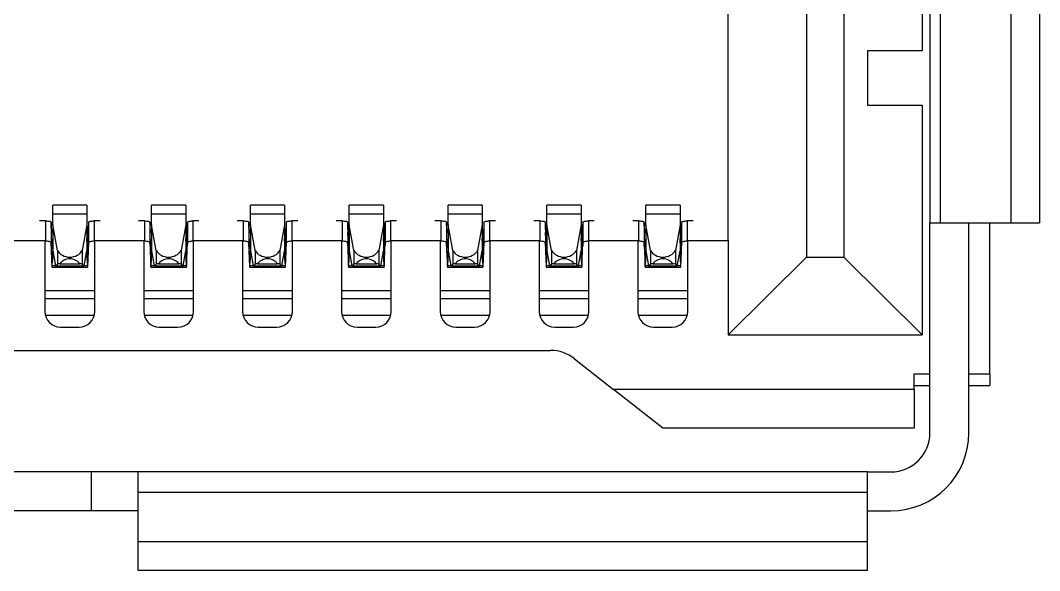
# Model space of a CAD drawing. Header units: millimetres. Extents: x 43 to 185, y 122 to 254.
# Drawn here: x 69.33 to 75.88, y 166 to 169.54 of the extents above; entities that cross this region are included whole.
import ezdxf

# ---------------------------------------------------------------- set-up
doc = ezdxf.new("R2010")
doc.units = ezdxf.units.MM

msp = doc.modelspace()

# ---------------------------------------------------------------- linework, layer by layer
at = {"color": 7, "linetype": 'Continuous', "lineweight": 25}
for p, q in [((75.1769, 170.8379), (75.1769, 168.2379)), ((75.2428, 170.8379), (75.2428, 168.2379)), ((75.6978, 170.8379), (75.6978, 168.2379)), ((75.8819, 170.8379), (75.8819, 168.2379)), ((75.1269, 170.8179), (75.1269, 169.3429)), ((74.3842, 170.3179), (74.3842, 168.0179)), ((74.6246, 170.3179), (74.6246, 168.0179)), ((73.8819, 168.1249), (73.8819, 170.2109)), ((74.7769, 169.3429), (74.7769, 168.9929)), ((75.1269, 169.3429), (74.7769, 169.3429)), ((74.7769, 168.9929), (75.1269, 168.9929)), ((75.1269, 168.9929), (75.1269, 167.5179)), ((69.7619, 168.3509), (69.5419, 168.3509)), ((69.5419, 168.2959), (69.5419, 168.3509)), ((69.7619, 168.3509), (69.7619, 168.2959)), ((70.3969, 168.3509), (70.1769, 168.3509)), ((70.1769, 168.2959), (70.1769, 168.3509)), ((70.3969, 168.3509), (70.3969, 168.2959)), ((71.0319, 168.3509), (70.8119, 168.3509)), ((70.8119, 168.2959), (70.8119, 168.3509)), ((71.0319, 168.3509), (71.0319, 168.2959)), ((71.6669, 168.3509), (71.4469, 168.3509)), ((71.4469, 168.2959), (71.4469, 168.3509)), ((71.6669, 168.3509), (71.6669, 168.2959)), ((72.3019, 168.3509), (72.0819, 168.3509)), ((72.0819, 168.2959), (72.0819, 168.3509)), ((72.3019, 168.3509), (72.3019, 168.2959)), ((72.9369, 168.3509), (72.7169, 168.3509)), ((72.7169, 168.2959), (72.7169, 168.3509)), ((72.9369, 168.3509), (72.9369, 168.2959)), ((73.5719, 168.3509), (73.3519, 168.3509)), ((73.3519, 168.2959), (73.3519, 168.3509)), ((73.5719, 168.3509), (73.5719, 168.2959)), ((69.5419, 168.2256), (69.5419, 168.2959)), ((69.5419, 168.2959), (69.7619, 168.2959)), ((69.7619, 168.2959), (69.7619, 168.2256)), ((70.1769, 168.2256), (70.1769, 168.2959)), ((70.1769, 168.2959), (70.3969, 168.2959)), ((70.3969, 168.2959), (70.3969, 168.2256)), ((70.8119, 168.2256), (70.8119, 168.2959)), ((70.8119, 168.2959), (71.0319, 168.2959)), ((71.0319, 168.2959), (71.0319, 168.2256)), ((71.4469, 168.2256), (71.4469, 168.2959)), ((71.4469, 168.2959), (71.6669, 168.2959)), ((71.6669, 168.2959), (71.6669, 168.2256)), ((72.0819, 168.2256), (72.0819, 168.2959)), ((72.0819, 168.2959), (72.3019, 168.2959)), ((72.3019, 168.2959), (72.3019, 168.2256)), ((72.7169, 168.2256), (72.7169, 168.2959)), ((72.7169, 168.2959), (72.9369, 168.2959)), ((72.9369, 168.2959), (72.9369, 168.2256)), ((73.3519, 168.2256), (73.3519, 168.2959)), ((73.3519, 168.2959), (73.5719, 168.2959)), ((73.5719, 168.2959), (73.5719, 168.2256)), ((69.4959, 168.2497), (69.4959, 168.1216)), ((69.5319, 168.241), (69.5319, 168.1047)), ((69.5719, 168.0606), (69.5419, 168.2256)), ((69.5419, 168.2256), (69.5419, 168.0574)), ((69.7619, 168.2256), (69.7319, 168.0606)), ((69.7619, 168.2256), (69.7619, 168.0574)), ((69.7719, 168.241), (69.7719, 168.1047)), ((69.8079, 168.2497), (69.8079, 168.1216)), ((70.1309, 168.2497), (70.1309, 168.1216)), ((70.1669, 168.241), (70.1669, 168.1047)), ((70.2069, 168.0606), (70.1769, 168.2256)), ((70.1769, 168.2256), (70.1769, 168.0574)), ((70.3969, 168.2256), (70.3669, 168.0606)), ((70.3969, 168.2256), (70.3969, 168.0574)), ((70.4069, 168.241), (70.4069, 168.1047)), ((70.4429, 168.2497), (70.4429, 168.1216)), ((70.7659, 168.2497), (70.7659, 168.1216)), ((70.8019, 168.241), (70.8019, 168.1047)), ((70.8419, 168.0606), (70.8119, 168.2256)), ((70.8119, 168.2256), (70.8119, 168.0574)), ((71.0319, 168.2256), (71.0019, 168.0606)), ((71.0319, 168.2256), (71.0319, 168.0574)), ((71.0419, 168.241), (71.0419, 168.1047)), ((71.0779, 168.2497), (71.0779, 168.1216)), ((71.4009, 168.2497), (71.4009, 168.1216)), ((71.4369, 168.241), (71.4369, 168.1047)), ((71.4769, 168.0606), (71.4469, 168.2256)), ((71.4469, 168.2256), (71.4469, 168.0574)), ((71.6669, 168.2256), (71.6369, 168.0606)), ((71.6669, 168.2256), (71.6669, 168.0574)), ((71.6769, 168.241), (71.6769, 168.1047)), ((71.7129, 168.2497), (71.7129, 168.1216)), ((72.0359, 168.2497), (72.0359, 168.1216)), ((72.0719, 168.241), (72.0719, 168.1047)), ((72.1119, 168.0606), (72.0819, 168.2256)), ((72.0819, 168.2256), (72.0819, 168.0574)), ((72.3019, 168.2256), (72.2719, 168.0606)), ((72.3019, 168.2256), (72.3019, 168.0574)), ((72.3119, 168.241), (72.3119, 168.1047)), ((72.3479, 168.2497), (72.3479, 168.1216)), ((72.6709, 168.2497), (72.6709, 168.1216)), ((72.7069, 168.241), (72.7069, 168.1047)), ((72.7469, 168.0606), (72.7169, 168.2256)), ((72.7169, 168.2256), (72.7169, 168.0574)), ((72.9369, 168.2256), (72.9069, 168.0606)), ((72.9369, 168.2256), (72.9369, 168.0574)), ((72.9469, 168.241), (72.9469, 168.1047)), ((72.9829, 168.2497), (72.9829, 168.1216)), ((73.3059, 168.2497), (73.3059, 168.1216)), ((73.3419, 168.241), (73.3419, 168.1047)), ((73.3819, 168.0606), (73.3519, 168.2256)), ((73.3519, 168.2256), (73.3519, 168.0574)), ((73.5719, 168.2256), (73.5419, 168.0606)), ((73.5719, 168.2256), (73.5719, 168.0574)), ((73.5819, 168.241), (73.5819, 168.1047)), ((73.6179, 168.2497), (73.6179, 168.1216)), ((75.1769, 168.2379), (75.2428, 168.2379)), ((75.1769, 166.8879), (75.1769, 168.2379)), ((75.2428, 168.2379), (75.6978, 168.2379)), ((75.4269, 166.8879), (75.4269, 168.2379)), ((75.5619, 167.2679), (75.5619, 168.2379)), ((75.6978, 168.2379), (75.8819, 168.2379)), ((69.5332, 168.1938), (69.5419, 168.1938)), ((69.5362, 168.0948), (69.5337, 168.1754)), ((69.5337, 168.1754), (69.5419, 168.1754)), ((69.7619, 168.1938), (69.7706, 168.1938)), ((69.7619, 168.1754), (69.7702, 168.1754)), ((69.7702, 168.1754), (69.7676, 168.0948)), ((70.1682, 168.1938), (70.1769, 168.1938)), ((70.1712, 168.0948), (70.1687, 168.1754)), ((70.1687, 168.1754), (70.1769, 168.1754)), ((70.3969, 168.1938), (70.4056, 168.1938)), ((70.3969, 168.1754), (70.4052, 168.1754)), ((70.4052, 168.1754), (70.4026, 168.0948)), ((70.8032, 168.1938), (70.8119, 168.1938)), ((70.8062, 168.0948), (70.8037, 168.1754)), ((70.8037, 168.1754), (70.8119, 168.1754)), ((71.0319, 168.1938), (71.0406, 168.1938)), ((71.0319, 168.1754), (71.0402, 168.1754)), ((71.0402, 168.1754), (71.0376, 168.0948)), ((71.4382, 168.1938), (71.4469, 168.1938)), ((71.4412, 168.0948), (71.4387, 168.1754)), ((71.4387, 168.1754), (71.4469, 168.1754)), ((71.6669, 168.1938), (71.6756, 168.1938)), ((71.6669, 168.1754), (71.6752, 168.1754)), ((71.6752, 168.1754), (71.6726, 168.0948)), ((72.0732, 168.1938), (72.0819, 168.1938)), ((72.0762, 168.0948), (72.0737, 168.1754)), ((72.0737, 168.1754), (72.0819, 168.1754)), ((72.3019, 168.1938), (72.3106, 168.1938)), ((72.3019, 168.1754), (72.3102, 168.1754)), ((72.3102, 168.1754), (72.3076, 168.0948)), ((72.7082, 168.1938), (72.7169, 168.1938)), ((72.7112, 168.0948), (72.7087, 168.1754)), ((72.7087, 168.1754), (72.7169, 168.1754)), ((72.9369, 168.1938), (72.9456, 168.1938)), ((72.9369, 168.1754), (72.9452, 168.1754)), ((72.9452, 168.1754), (72.9426, 168.0948)), ((73.3432, 168.1938), (73.3519, 168.1938)), ((73.3462, 168.0948), (73.3437, 168.1754)), ((73.3437, 168.1754), (73.3519, 168.1754)), ((73.5719, 168.1938), (73.5806, 168.1938)), ((73.5719, 168.1754), (73.5802, 168.1754)), ((73.5802, 168.1754), (73.5776, 168.0948)), ((69.1769, 168.1249), (69.4919, 168.1249)), ((69.4919, 168.1249), (69.4919, 167.6679)), ((69.5362, 168.0948), (69.5393, 168.0948)), ((69.5419, 168.1358), (69.5384, 168.0797)), ((69.7655, 168.0797), (69.7619, 168.1358)), ((69.7645, 168.0948), (69.7676, 168.0948)), ((69.8119, 168.1249), (70.1269, 168.1249)), ((69.8119, 167.6679), (69.8119, 168.1249)), ((70.1269, 168.1249), (70.1269, 167.6679)), ((70.1712, 168.0948), (70.1743, 168.0948)), ((70.1769, 168.1358), (70.1734, 168.0797)), ((70.4005, 168.0797), (70.3969, 168.1358)), ((70.3995, 168.0948), (70.4026, 168.0948)), ((70.4469, 167.6679), (70.4469, 168.1249)), ((70.4469, 168.1249), (70.7619, 168.1249)), ((70.7619, 168.1249), (70.7619, 167.6679)), ((70.8062, 168.0948), (70.8093, 168.0948)), ((70.8119, 168.1358), (70.8084, 168.0797)), ((71.0355, 168.0797), (71.0319, 168.1358)), ((71.0345, 168.0948), (71.0376, 168.0948)), ((71.0819, 168.1249), (71.3969, 168.1249)), ((71.0819, 167.6679), (71.0819, 168.1249)), ((71.3969, 168.1249), (71.3969, 167.6679)), ((71.4412, 168.0948), (71.4443, 168.0948)), ((71.4469, 168.1358), (71.4434, 168.0797)), ((71.6705, 168.0797), (71.6669, 168.1358)), ((71.6695, 168.0948), (71.6726, 168.0948)), ((71.7169, 167.6679), (71.7169, 168.1249)), ((71.7169, 168.1249), (72.0319, 168.1249)), ((72.0319, 168.1249), (72.0319, 167.6679)), ((72.0762, 168.0948), (72.0793, 168.0948)), ((72.0819, 168.1358), (72.0784, 168.0797)), ((72.3055, 168.0797), (72.3019, 168.1358)), ((72.3045, 168.0948), (72.3076, 168.0948)), ((72.3519, 167.6679), (72.3519, 168.1249)), ((72.3519, 168.1249), (72.6669, 168.1249)), ((72.6669, 168.1249), (72.6669, 167.6679)), ((72.7112, 168.0948), (72.7143, 168.0948)), ((72.7169, 168.1358), (72.7134, 168.0797)), ((72.9405, 168.0797), (72.9369, 168.1358)), ((72.9395, 168.0948), (72.9426, 168.0948)), ((72.9869, 167.6679), (72.9869, 168.1249)), ((72.9869, 168.1249), (73.3019, 168.1249)), ((73.3019, 168.1249), (73.3019, 167.6679)), ((73.3462, 168.0948), (73.3493, 168.0948)), ((73.3519, 168.1358), (73.3484, 168.0797)), ((73.5755, 168.0797), (73.5719, 168.1358)), ((73.5745, 168.0948), (73.5776, 168.0948)), ((73.6219, 167.6679), (73.6219, 168.1249)), ((73.6219, 168.1249), (73.8819, 168.1249)), ((73.8819, 168.1249), (73.8819, 167.5179)), ((69.5327, 168.0657), (69.535, 167.9943)), ((69.5419, 168.0574), (69.5593, 167.9617)), ((69.5419, 168.0058), (69.5419, 168.0574)), ((69.5719, 168.0606), (69.5719, 167.972)), ((69.7319, 168.0606), (69.7319, 167.972)), ((69.7445, 167.9617), (69.7619, 168.0574)), ((69.7619, 168.0574), (69.7619, 168.0058)), ((69.7688, 167.9943), (69.7711, 168.0657)), ((70.1677, 168.0657), (70.17, 167.9943)), ((70.1769, 168.0574), (70.1943, 167.9617)), ((70.1769, 168.0058), (70.1769, 168.0574)), ((70.2069, 168.0606), (70.2069, 167.972)), ((70.3669, 168.0606), (70.3669, 167.972)), ((70.3795, 167.9617), (70.3969, 168.0574)), ((70.3969, 168.0574), (70.3969, 168.0058)), ((70.4038, 167.9943), (70.4061, 168.0657)), ((70.8027, 168.0657), (70.805, 167.9943)), ((70.8119, 168.0574), (70.8293, 167.9617)), ((70.8119, 168.0058), (70.8119, 168.0574)), ((70.8419, 168.0606), (70.8419, 167.972)), ((71.0019, 168.0606), (71.0019, 167.972)), ((71.0145, 167.9617), (71.0319, 168.0574)), ((71.0319, 168.0574), (71.0319, 168.0058)), ((71.0388, 167.9943), (71.0411, 168.0657)), ((71.4377, 168.0657), (71.44, 167.9943)), ((71.4469, 168.0574), (71.4643, 167.9617)), ((71.4469, 168.0058), (71.4469, 168.0574)), ((71.4769, 168.0606), (71.4769, 167.972)), ((71.6369, 168.0606), (71.6369, 167.972)), ((71.6495, 167.9617), (71.6669, 168.0574)), ((71.6669, 168.0574), (71.6669, 168.0058)), ((71.6738, 167.9943), (71.6761, 168.0657)), ((72.0727, 168.0657), (72.075, 167.9943)), ((72.0819, 168.0574), (72.0993, 167.9617)), ((72.0819, 168.0058), (72.0819, 168.0574)), ((72.1119, 168.0606), (72.1119, 167.972)), ((72.2719, 168.0606), (72.2719, 167.972)), ((72.2845, 167.9617), (72.3019, 168.0574)), ((72.3019, 168.0574), (72.3019, 168.0058)), ((72.3088, 167.9943), (72.3111, 168.0657)), ((72.7077, 168.0657), (72.71, 167.9943)), ((72.7169, 168.0574), (72.7343, 167.9617)), ((72.7169, 168.0058), (72.7169, 168.0574)), ((72.7469, 168.0606), (72.7469, 167.972)), ((72.9069, 168.0606), (72.9069, 167.972)), ((72.9195, 167.9617), (72.9369, 168.0574)), ((72.9369, 168.0574), (72.9369, 168.0058)), ((72.9438, 167.9943), (72.9461, 168.0657)), ((73.3427, 168.0657), (73.345, 167.9943)), ((73.3519, 168.0574), (73.3693, 167.9617)), ((73.3519, 168.0058), (73.3519, 168.0574)), ((73.3819, 168.0606), (73.3819, 167.972)), ((73.5419, 168.0606), (73.5419, 167.972)), ((73.5545, 167.9617), (73.5719, 168.0574)), ((73.5719, 168.0574), (73.5719, 168.0058)), ((73.5788, 167.9943), (73.5811, 168.0657)), ((73.8819, 167.5179), (74.3842, 168.0179)), ((74.3842, 168.0179), (74.6246, 168.0179)), ((74.6246, 168.0179), (75.1269, 167.5179)), ((69.5378, 167.9526), (69.766, 167.9526)), ((69.5393, 167.9642), (69.5419, 168.0058)), ((69.5393, 167.9642), (69.5589, 167.9642)), ((69.5593, 167.9617), (69.5719, 167.972)), ((69.5593, 167.9617), (69.7445, 167.9617)), ((69.5871, 167.9749), (69.7167, 167.9749)), ((69.7319, 167.972), (69.7445, 167.9617)), ((69.745, 167.9642), (69.7645, 167.9642)), ((69.7619, 168.0058), (69.7645, 167.9642)), ((70.1728, 167.9526), (70.401, 167.9526)), ((70.1743, 167.9642), (70.1769, 168.0058)), ((70.1743, 167.9642), (70.1939, 167.9642)), ((70.1943, 167.9617), (70.2069, 167.972)), ((70.1943, 167.9617), (70.3795, 167.9617)), ((70.2221, 167.9749), (70.3517, 167.9749)), ((70.3669, 167.972), (70.3795, 167.9617)), ((70.38, 167.9642), (70.3995, 167.9642)), ((70.3969, 168.0058), (70.3995, 167.9642)), ((70.8078, 167.9526), (71.036, 167.9526)), ((70.8093, 167.9642), (70.8119, 168.0058)), ((70.8093, 167.9642), (70.8289, 167.9642)), ((70.8293, 167.9617), (70.8419, 167.972)), ((70.8293, 167.9617), (71.0145, 167.9617)), ((70.8571, 167.9749), (70.9867, 167.9749)), ((71.0019, 167.972), (71.0145, 167.9617)), ((71.015, 167.9642), (71.0345, 167.9642)), ((71.0319, 168.0058), (71.0345, 167.9642)), ((71.4428, 167.9526), (71.671, 167.9526)), ((71.4443, 167.9642), (71.4469, 168.0058)), ((71.4443, 167.9642), (71.4639, 167.9642)), ((71.4643, 167.9617), (71.4769, 167.972)), ((71.4643, 167.9617), (71.6495, 167.9617)), ((71.4921, 167.9749), (71.6217, 167.9749)), ((71.6369, 167.972), (71.6495, 167.9617)), ((71.65, 167.9642), (71.6695, 167.9642)), ((71.6669, 168.0058), (71.6695, 167.9642)), ((72.0778, 167.9526), (72.306, 167.9526)), ((72.0793, 167.9642), (72.0819, 168.0058)), ((72.0793, 167.9642), (72.0989, 167.9642)), ((72.0993, 167.9617), (72.1119, 167.972)), ((72.0993, 167.9617), (72.2845, 167.9617)), ((72.1271, 167.9749), (72.2567, 167.9749)), ((72.2719, 167.972), (72.2845, 167.9617)), ((72.285, 167.9642), (72.3045, 167.9642)), ((72.3019, 168.0058), (72.3045, 167.9642)), ((72.7128, 167.9526), (72.941, 167.9526)), ((72.7143, 167.9642), (72.7169, 168.0058)), ((72.7143, 167.9642), (72.7339, 167.9642)), ((72.7343, 167.9617), (72.7469, 167.972)), ((72.7343, 167.9617), (72.9195, 167.9617)), ((72.7621, 167.9749), (72.8917, 167.9749)), ((72.9069, 167.972), (72.9195, 167.9617)), ((72.92, 167.9642), (72.9395, 167.9642)), ((72.9369, 168.0058), (72.9395, 167.9642)), ((73.3478, 167.9526), (73.576, 167.9526)), ((73.3493, 167.9642), (73.3519, 168.0058)), ((73.3493, 167.9642), (73.3689, 167.9642)), ((73.3693, 167.9617), (73.3819, 167.972)), ((73.3693, 167.9617), (73.5545, 167.9617)), ((73.3971, 167.9749), (73.5267, 167.9749)), ((73.5419, 167.972), (73.5545, 167.9617)), ((73.555, 167.9642), (73.5745, 167.9642)), ((73.5719, 168.0058), (73.5745, 167.9642)), ((69.4919, 167.8022), (69.8119, 167.8022)), ((69.4919, 167.7517), (69.8119, 167.7517)), ((70.1269, 167.8022), (70.4469, 167.8022)), ((70.1269, 167.7517), (70.4469, 167.7517)), ((70.7619, 167.8022), (71.0819, 167.8022)), ((70.7619, 167.7517), (71.0819, 167.7517)), ((71.3969, 167.8022), (71.7169, 167.8022)), ((71.3969, 167.7517), (71.7169, 167.7517)), ((72.0319, 167.8022), (72.3519, 167.8022)), ((72.0319, 167.7517), (72.3519, 167.7517)), ((72.6669, 167.8022), (72.9869, 167.8022)), ((72.6669, 167.7517), (72.9869, 167.7517)), ((73.3019, 167.8022), (73.6219, 167.8022)), ((73.3019, 167.7517), (73.6219, 167.7517)), ((69.4948, 167.6442), (69.8091, 167.6442)), ((70.1298, 167.6442), (70.4441, 167.6442)), ((70.7648, 167.6442), (71.0791, 167.6442)), ((71.3998, 167.6442), (71.7141, 167.6442)), ((72.0348, 167.6442), (72.3491, 167.6442)), ((72.6698, 167.6442), (72.9841, 167.6442)), ((73.3048, 167.6442), (73.6191, 167.6442)), ((69.5919, 167.5679), (69.7119, 167.5679)), ((70.2269, 167.5679), (70.3469, 167.5679)), ((70.8619, 167.5679), (70.9819, 167.5679)), ((71.4969, 167.5679), (71.6169, 167.5679)), ((72.1319, 167.5679), (72.2519, 167.5679)), ((72.7669, 167.5679), (72.8869, 167.5679)), ((73.4019, 167.5679), (73.5219, 167.5679)), ((73.8819, 167.5179), (75.1269, 167.5179)), ((67.0474, 167.4179), (72.7403, 167.4179)), ((72.895, 167.3643), (73.1444, 167.1679)), ((75.0769, 167.2679), (75.1769, 167.2679)), ((75.0769, 167.1679), (75.0769, 167.2679)), ((75.4269, 167.2679), (75.5619, 167.2679)), ((75.5619, 167.2679), (75.5619, 167.1929)), ((73.4619, 166.9179), (73.1444, 167.1679)), ((75.0769, 167.1679), (73.1444, 167.1679)), ((75.0769, 167.1929), (75.1769, 167.1929)), ((75.0769, 167.1679), (75.0769, 166.9179)), ((75.4269, 167.1929), (75.5619, 167.1929)), ((75.0769, 166.9179), (73.4619, 166.9179)), ((69.7919, 166.6379), (65.8669, 166.6379)), ((69.7919, 166.3879), (69.7919, 166.6379)), ((70.0919, 166.6379), (69.7919, 166.6379)), ((74.7769, 166.6379), (70.0919, 166.6379)), ((70.0919, 166.5061), (70.0919, 166.6379)), ((74.7769, 166.5061), (74.7769, 166.6379)), ((74.7769, 166.6379), (74.9269, 166.6379)), ((74.7769, 166.5061), (70.0919, 166.5061)), ((70.0919, 166.1879), (70.0919, 166.5061)), ((74.7769, 166.1879), (74.7769, 166.5061)), ((69.7919, 166.3879), (65.8669, 166.3879)), ((70.0919, 166.3879), (69.7919, 166.3879)), ((74.7769, 166.3879), (74.9269, 166.3879)), ((74.7769, 166.1879), (70.0919, 166.1879)), ((70.0919, 166.0037), (70.0919, 166.1879)), ((74.7769, 166.0037), (74.7769, 166.1879)), ((74.7769, 166.0037), (70.0919, 166.0037))]:
    msp.add_line(p, q, dxfattribs=at)
for centre, radius, start, end in [((69.5919, 167.6679), 0.1, 180, 270), ((69.7119, 167.6679), 0.1, 270, 0), ((70.2269, 167.6679), 0.1, 180, 270), ((70.3469, 167.6679), 0.1, 270, 0), ((70.8619, 167.6679), 0.1, 180, 270), ((70.9819, 167.6679), 0.1, 270, 0), ((71.4969, 167.6679), 0.1, 180, 270), ((71.6169, 167.6679), 0.1, 270, 0), ((72.1319, 167.6679), 0.1, 180, 270), ((72.2519, 167.6679), 0.1, 270, 0), ((72.7669, 167.6679), 0.1, 180, 270), ((72.8869, 167.6679), 0.1, 270, 0), ((73.4019, 167.6679), 0.1, 180, 270), ((73.5219, 167.6679), 0.1, 270, 0), ((72.7403, 167.1679), 0.25, 51.78305, 90), ((74.9269, 166.8879), 0.25, 270, 0), ((74.9269, 166.8879), 0.5, 270, 0)]:
    msp.add_arc(centre, radius, start, end, dxfattribs=at)
for centre, major_axis, ratio, start_param, end_param in [((69.5309, 167.9739), (0, 0.277), 0.013889, 5.629826, 6.015353), ((69.7729, 167.9739), (0, 0.277), 0.013889, 0.267832, 0.65336), ((70.1659, 167.9739), (0, 0.277), 0.013889, 5.629826, 6.015353), ((70.4079, 167.9739), (0, 0.277), 0.013889, 0.267832, 0.65336), ((70.8009, 167.9739), (0, 0.277), 0.013889, 5.629826, 6.015353), ((71.0429, 167.9739), (0, 0.277), 0.013889, 0.267832, 0.65336), ((71.4359, 167.9739), (0, 0.277), 0.013889, 5.629826, 6.015353), ((71.6779, 167.9739), (0, 0.277), 0.013889, 0.267832, 0.65336), ((72.0709, 167.9739), (0, 0.277), 0.013889, 5.629826, 6.015353), ((72.3129, 167.9739), (0, 0.277), 0.013889, 0.267832, 0.65336), ((72.7059, 167.9739), (0, 0.277), 0.013889, 5.629826, 6.015353), ((72.9479, 167.9739), (0, 0.277), 0.013889, 0.267832, 0.65336), ((73.3409, 167.9739), (0, 0.277), 0.013889, 5.629826, 6.015353), ((73.5829, 167.9739), (0, 0.277), 0.013889, 0.267832, 0.65336), ((69.5345, 168.3129), (0, 0.15), 0.013889, 2.488233, 2.730669), ((69.7693, 168.3129), (0, 0.15), 0.013889, 3.552516, 3.794952), ((70.1695, 168.3129), (0, 0.15), 0.013889, 2.488233, 2.730669), ((70.4043, 168.3129), (0, 0.15), 0.013889, 3.552516, 3.794952), ((70.8045, 168.3129), (0, 0.15), 0.013889, 2.488233, 2.730669), ((71.0393, 168.3129), (0, 0.15), 0.013889, 3.552516, 3.794952), ((71.4395, 168.3129), (0, 0.15), 0.013889, 2.488233, 2.730669), ((71.6743, 168.3129), (0, 0.15), 0.013889, 3.552516, 3.794952), ((72.0745, 168.3129), (0, 0.15), 0.013889, 2.488233, 2.730669), ((72.3093, 168.3129), (0, 0.15), 0.013889, 3.552516, 3.794952), ((72.7095, 168.3129), (0, 0.15), 0.013889, 2.488233, 2.730669), ((72.9443, 168.3129), (0, 0.15), 0.013889, 3.552516, 3.794952), ((73.3445, 168.3129), (0, 0.15), 0.013889, 2.488233, 2.730669), ((73.5793, 168.3129), (0, 0.15), 0.013889, 3.552516, 3.794952), ((69.5309, 167.9739), (0, 0.15), 0.013889, 5.582724, 5.772581), ((69.5336, 168.2032), (0, 0.15), 0.013889, 2.441132, 2.730669), ((69.5376, 168.324), (0, 0.25), 0.013889, 2.730669, 3.357279), ((69.7662, 168.324), (0, 0.25), 0.013889, 2.925906, 3.552516), ((69.7703, 168.2032), (0, 0.15), 0.013889, 3.552516, 3.842054), ((69.7729, 167.9739), (0, 0.15), 0.013889, 0.510604, 0.700461), ((70.1659, 167.9739), (0, 0.15), 0.013889, 5.582724, 5.772581), ((70.1686, 168.2032), (0, 0.15), 0.013889, 2.441132, 2.730669), ((70.1726, 168.324), (0, 0.25), 0.013889, 2.730669, 3.357279), ((70.4012, 168.324), (0, 0.25), 0.013889, 2.925906, 3.552516), ((70.4053, 168.2032), (0, 0.15), 0.013889, 3.552516, 3.842054), ((70.4079, 167.9739), (0, 0.15), 0.013889, 0.510604, 0.700461), ((70.8009, 167.9739), (0, 0.15), 0.013889, 5.582724, 5.772581), ((70.8036, 168.2032), (0, 0.15), 0.013889, 2.441132, 2.730669), ((70.8076, 168.324), (0, 0.25), 0.013889, 2.730669, 3.357279), ((71.0362, 168.324), (0, 0.25), 0.013889, 2.925906, 3.552516), ((71.0403, 168.2032), (0, 0.15), 0.013889, 3.552516, 3.842054), ((71.0429, 167.9739), (0, 0.15), 0.013889, 0.510604, 0.700461), ((71.4359, 167.9739), (0, 0.15), 0.013889, 5.582724, 5.772581), ((71.4386, 168.2032), (0, 0.15), 0.013889, 2.441132, 2.730669), ((71.4426, 168.324), (0, 0.25), 0.013889, 2.730669, 3.357279), ((71.6712, 168.324), (0, 0.25), 0.013889, 2.925906, 3.552516), ((71.6753, 168.2032), (0, 0.15), 0.013889, 3.552516, 3.842054), ((71.6779, 167.9739), (0, 0.15), 0.013889, 0.510604, 0.700461), ((72.0709, 167.9739), (0, 0.15), 0.013889, 5.582724, 5.772581), ((72.0736, 168.2032), (0, 0.15), 0.013889, 2.441132, 2.730669), ((72.0776, 168.324), (0, 0.25), 0.013889, 2.730669, 3.357279), ((72.3062, 168.324), (0, 0.25), 0.013889, 2.925906, 3.552516), ((72.3103, 168.2032), (0, 0.15), 0.013889, 3.552516, 3.842054), ((72.3129, 167.9739), (0, 0.15), 0.013889, 0.510604, 0.700461), ((72.7059, 167.9739), (0, 0.15), 0.013889, 5.582724, 5.772581), ((72.7086, 168.2032), (0, 0.15), 0.013889, 2.441132, 2.730669), ((72.7126, 168.324), (0, 0.25), 0.013889, 2.730669, 3.357279), ((72.9412, 168.324), (0, 0.25), 0.013889, 2.925906, 3.552516), ((72.9453, 168.2032), (0, 0.15), 0.013889, 3.552516, 3.842054), ((72.9479, 167.9739), (0, 0.15), 0.013889, 0.510604, 0.700461), ((73.3409, 167.9739), (0, 0.15), 0.013889, 5.582724, 5.772581), ((73.3436, 168.2032), (0, 0.15), 0.013889, 2.441132, 2.730669), ((73.3476, 168.324), (0, 0.25), 0.013889, 2.730669, 3.357279), ((73.5762, 168.324), (0, 0.25), 0.013889, 2.925906, 3.552516), ((73.5803, 168.2032), (0, 0.15), 0.013889, 3.552516, 3.842054), ((73.5829, 167.9739), (0, 0.15), 0.013889, 0.510604, 0.700461), ((69.6519, 168.0945), (0.089, 0), 0.868421, 3.59519, 5.829588), ((70.2869, 168.0945), (0.089, 0), 0.868421, 3.59519, 5.829588), ((70.9219, 168.0945), (0.089, 0), 0.868421, 3.59519, 5.829588), ((71.5569, 168.0945), (0.089, 0), 0.868421, 3.59519, 5.829588), ((72.1919, 168.0945), (0.089, 0), 0.868421, 3.59519, 5.829588), ((72.8269, 168.0945), (0.089, 0), 0.868421, 3.59519, 5.829588), ((73.4619, 168.0945), (0.089, 0), 0.868421, 3.59519, 5.829588), ((69.5378, 168.4526), (0, 0.5), 0.013889, 2.730669, 3.357279), ((69.6519, 167.967), (0.089, 0), 0.12963, 2.386449, 2.687995), ((69.6519, 167.9046), (0, 0.1025), 0.868421, 5.467533, 7.098838), ((69.6519, 167.967), (0.089, 0), 0.12963, 0.453598, 0.755144), ((69.766, 168.4526), (0, 0.5), 0.013889, 2.925906, 3.552516), ((70.1728, 168.4526), (0, 0.5), 0.013889, 2.730669, 3.357279), ((70.2869, 167.967), (0.089, 0), 0.12963, 2.386449, 2.687995), ((70.2869, 167.9046), (0, 0.1025), 0.868421, 5.467533, 7.098838), ((70.2869, 167.967), (0.089, 0), 0.12963, 0.453598, 0.755144), ((70.401, 168.4526), (0, 0.5), 0.013889, 2.925906, 3.552516), ((70.8078, 168.4526), (0, 0.5), 0.013889, 2.730669, 3.357279), ((70.9219, 167.967), (0.089, 0), 0.12963, 2.386449, 2.687995), ((70.9219, 167.9046), (0, 0.1025), 0.868421, 5.467533, 7.098838), ((70.9219, 167.967), (0.089, 0), 0.12963, 0.453598, 0.755144), ((71.036, 168.4526), (0, 0.5), 0.013889, 2.925906, 3.552516), ((71.4428, 168.4526), (0, 0.5), 0.013889, 2.730669, 3.357279), ((71.5569, 167.967), (0.089, 0), 0.12963, 2.386449, 2.687995), ((71.5569, 167.9046), (0, 0.1025), 0.868421, 5.467533, 7.098838), ((71.5569, 167.967), (0.089, 0), 0.12963, 0.453598, 0.755144), ((71.671, 168.4526), (0, 0.5), 0.013889, 2.925906, 3.552516), ((72.0778, 168.4526), (0, 0.5), 0.013889, 2.730669, 3.357279), ((72.1919, 167.967), (0.089, 0), 0.12963, 2.386449, 2.687995), ((72.1919, 167.9046), (0, 0.1025), 0.868421, 5.467533, 7.098838), ((72.1919, 167.967), (0.089, 0), 0.12963, 0.453598, 0.755144), ((72.306, 168.4526), (0, 0.5), 0.013889, 2.925906, 3.552516), ((72.7128, 168.4526), (0, 0.5), 0.013889, 2.730669, 3.357279), ((72.8269, 167.967), (0.089, 0), 0.12963, 2.386449, 2.687995), ((72.8269, 167.9046), (0, 0.1025), 0.868421, 5.467533, 7.098838), ((72.8269, 167.967), (0.089, 0), 0.12963, 0.453598, 0.755144), ((72.941, 168.4526), (0, 0.5), 0.013889, 2.925906, 3.552516), ((73.3478, 168.4526), (0, 0.5), 0.013889, 2.730669, 3.357279), ((73.4619, 167.967), (0.089, 0), 0.12963, 2.386449, 2.687995), ((73.4619, 167.9046), (0, 0.1025), 0.868421, 5.467533, 7.098838), ((73.4619, 167.967), (0.089, 0), 0.12963, 0.453598, 0.755144), ((73.576, 168.4526), (0, 0.5), 0.013889, 2.925906, 3.552516)]:
    msp.add_ellipse(centre, major_axis=major_axis, ratio=ratio, start_param=start_param, end_param=end_param, dxfattribs=at)
for points, knots in [([(69.4959, 168.2497), (69.4877, 168.25), (69.4729, 168.2506), (69.4623, 168.2508), (69.4577, 168.2509)], [0, 0, 0, 0, 0.559309, 1, 1, 1, 1]), ([(69.4959, 168.2497), (69.5011, 168.2495), (69.5115, 168.2491), (69.5233, 168.2474), (69.5305, 168.2448), (69.5315, 168.2422), (69.5319, 168.241)], [0, 0, 0, 0, 0.260098, 0.520214, 0.780009, 1, 1, 1, 1]), ([(69.7719, 168.241), (69.7725, 168.2424), (69.7738, 168.2453), (69.7826, 168.2478), (69.7945, 168.2492), (69.8038, 168.2495), (69.8079, 168.2497)], [0, 0, 0, 0, 0.26754, 0.535361, 0.797206, 1, 1, 1, 1]), ([(69.8461, 168.2509), (69.8401, 168.2507), (69.8293, 168.2505), (69.8144, 168.2499), (69.8079, 168.2497)], [0, 0, 0, 0, 0.559244, 1, 1, 1, 1]), ([(70.1309, 168.2497), (70.1227, 168.25), (70.1079, 168.2506), (70.0973, 168.2508), (70.0927, 168.2509)], [0, 0, 0, 0, 0.559309, 1, 1, 1, 1]), ([(70.1309, 168.2497), (70.1361, 168.2495), (70.1465, 168.2491), (70.1583, 168.2474), (70.1655, 168.2448), (70.1665, 168.2422), (70.1669, 168.241)], [0, 0, 0, 0, 0.260098, 0.520214, 0.780009, 1, 1, 1, 1]), ([(70.4069, 168.241), (70.4075, 168.2424), (70.4088, 168.2453), (70.4176, 168.2478), (70.4295, 168.2492), (70.4388, 168.2495), (70.4429, 168.2497)], [0, 0, 0, 0, 0.26754, 0.535361, 0.797206, 1, 1, 1, 1]), ([(70.4811, 168.2509), (70.4751, 168.2507), (70.4643, 168.2505), (70.4494, 168.2499), (70.4429, 168.2497)], [0, 0, 0, 0, 0.559244, 1, 1, 1, 1]), ([(70.7659, 168.2497), (70.7577, 168.25), (70.7429, 168.2506), (70.7323, 168.2508), (70.7277, 168.2509)], [0, 0, 0, 0, 0.559309, 1, 1, 1, 1]), ([(70.7659, 168.2497), (70.7711, 168.2495), (70.7815, 168.2491), (70.7933, 168.2474), (70.8005, 168.2448), (70.8015, 168.2422), (70.8019, 168.241)], [0, 0, 0, 0, 0.260098, 0.520214, 0.780009, 1, 1, 1, 1]), ([(71.0419, 168.241), (71.0425, 168.2424), (71.0438, 168.2453), (71.0526, 168.2478), (71.0645, 168.2492), (71.0738, 168.2495), (71.0779, 168.2497)], [0, 0, 0, 0, 0.26754, 0.535361, 0.797206, 1, 1, 1, 1]), ([(71.1161, 168.2509), (71.1101, 168.2507), (71.0993, 168.2505), (71.0844, 168.2499), (71.0779, 168.2497)], [0, 0, 0, 0, 0.559244, 1, 1, 1, 1]), ([(71.4009, 168.2497), (71.3927, 168.25), (71.3779, 168.2506), (71.3673, 168.2508), (71.3627, 168.2509)], [0, 0, 0, 0, 0.559309, 1, 1, 1, 1]), ([(71.4009, 168.2497), (71.4061, 168.2495), (71.4165, 168.2491), (71.4283, 168.2474), (71.4355, 168.2448), (71.4365, 168.2422), (71.4369, 168.241)], [0, 0, 0, 0, 0.260098, 0.520214, 0.780009, 1, 1, 1, 1]), ([(71.6769, 168.241), (71.6775, 168.2424), (71.6788, 168.2453), (71.6876, 168.2478), (71.6995, 168.2492), (71.7088, 168.2495), (71.7129, 168.2497)], [0, 0, 0, 0, 0.26754, 0.535361, 0.797206, 1, 1, 1, 1]), ([(71.7511, 168.2509), (71.7451, 168.2507), (71.7343, 168.2505), (71.7194, 168.2499), (71.7129, 168.2497)], [0, 0, 0, 0, 0.559244, 1, 1, 1, 1]), ([(72.0359, 168.2497), (72.0277, 168.25), (72.0129, 168.2506), (72.0023, 168.2508), (71.9977, 168.2509)], [0, 0, 0, 0, 0.559309, 1, 1, 1, 1]), ([(72.0359, 168.2497), (72.0411, 168.2495), (72.0515, 168.2491), (72.0633, 168.2474), (72.0705, 168.2448), (72.0715, 168.2422), (72.0719, 168.241)], [0, 0, 0, 0, 0.260098, 0.520214, 0.780009, 1, 1, 1, 1]), ([(72.3119, 168.241), (72.3125, 168.2424), (72.3138, 168.2453), (72.3226, 168.2478), (72.3345, 168.2492), (72.3438, 168.2495), (72.3479, 168.2497)], [0, 0, 0, 0, 0.26754, 0.535361, 0.797206, 1, 1, 1, 1]), ([(72.3861, 168.2509), (72.3801, 168.2507), (72.3693, 168.2505), (72.3544, 168.2499), (72.3479, 168.2497)], [0, 0, 0, 0, 0.559244, 1, 1, 1, 1]), ([(72.6709, 168.2497), (72.6627, 168.25), (72.6479, 168.2506), (72.6373, 168.2508), (72.6327, 168.2509)], [0, 0, 0, 0, 0.559309, 1, 1, 1, 1]), ([(72.6709, 168.2497), (72.6761, 168.2495), (72.6865, 168.2491), (72.6983, 168.2474), (72.7055, 168.2448), (72.7065, 168.2422), (72.7069, 168.241)], [0, 0, 0, 0, 0.260098, 0.520214, 0.780009, 1, 1, 1, 1]), ([(72.9469, 168.241), (72.9475, 168.2424), (72.9488, 168.2453), (72.9576, 168.2478), (72.9695, 168.2492), (72.9788, 168.2495), (72.9829, 168.2497)], [0, 0, 0, 0, 0.26754, 0.535361, 0.797206, 1, 1, 1, 1]), ([(73.0211, 168.2509), (73.0151, 168.2507), (73.0043, 168.2505), (72.9894, 168.2499), (72.9829, 168.2497)], [0, 0, 0, 0, 0.5592442, 1, 1, 1, 1]), ([(73.3059, 168.2497), (73.2977, 168.25), (73.2829, 168.2506), (73.2723, 168.2508), (73.2677, 168.2509)], [0, 0, 0, 0, 0.5593094, 1, 1, 1, 1]), ([(73.3059, 168.2497), (73.3111, 168.2495), (73.3215, 168.2491), (73.3333, 168.2474), (73.3405, 168.2448), (73.3415, 168.2422), (73.3419, 168.241)], [0, 0, 0, 0, 0.260098, 0.520214, 0.780009, 1, 1, 1, 1]), ([(73.5819, 168.241), (73.5825, 168.2424), (73.5838, 168.2453), (73.5926, 168.2478), (73.6045, 168.2492), (73.6138, 168.2495), (73.6179, 168.2497)], [0, 0, 0, 0, 0.26754, 0.535361, 0.797206, 1, 1, 1, 1]), ([(73.6561, 168.2509), (73.6501, 168.2507), (73.6393, 168.2505), (73.6244, 168.2499), (73.6179, 168.2497)], [0, 0, 0, 0, 0.559244, 1, 1, 1, 1]), ([(69.4959, 168.1216), (69.501, 168.1212), (69.5113, 168.1205), (69.5229, 168.1175), (69.5304, 168.1125), (69.5314, 168.1074), (69.5319, 168.1047)], [0, 0, 0, 0, 0.247969, 0.495995, 0.742908, 1, 1, 1, 1]), ([(69.7719, 168.1047), (69.7725, 168.1075), (69.7736, 168.1131), (69.7824, 168.1181), (69.7945, 168.1207), (69.8038, 168.1213), (69.8079, 168.1216)], [0, 0, 0, 0, 0.274366, 0.549734, 0.803522, 1, 1, 1, 1]), ([(70.1309, 168.1216), (70.136, 168.1212), (70.1463, 168.1205), (70.1579, 168.1175), (70.1654, 168.1125), (70.1664, 168.1074), (70.1669, 168.1047)], [0, 0, 0, 0, 0.247969, 0.495995, 0.742908, 1, 1, 1, 1]), ([(70.4069, 168.1047), (70.4075, 168.1075), (70.4086, 168.1131), (70.4174, 168.1181), (70.4295, 168.1207), (70.4388, 168.1213), (70.4429, 168.1216)], [0, 0, 0, 0, 0.274366, 0.549734, 0.803522, 1, 1, 1, 1]), ([(70.7659, 168.1216), (70.771, 168.1212), (70.7813, 168.1205), (70.7929, 168.1175), (70.8004, 168.1125), (70.8014, 168.1074), (70.8019, 168.1047)], [0, 0, 0, 0, 0.247969, 0.495995, 0.742908, 1, 1, 1, 1]), ([(71.0419, 168.1047), (71.0425, 168.1075), (71.0436, 168.1131), (71.0524, 168.1181), (71.0645, 168.1207), (71.0738, 168.1213), (71.0779, 168.1216)], [0, 0, 0, 0, 0.274366, 0.549734, 0.803522, 1, 1, 1, 1]), ([(71.4009, 168.1216), (71.406, 168.1212), (71.4163, 168.1205), (71.4279, 168.1175), (71.4354, 168.1125), (71.4364, 168.1074), (71.4369, 168.1047)], [0, 0, 0, 0, 0.247969, 0.495995, 0.742908, 1, 1, 1, 1]), ([(71.6769, 168.1047), (71.6775, 168.1075), (71.6786, 168.1131), (71.6874, 168.1181), (71.6995, 168.1207), (71.7088, 168.1213), (71.7129, 168.1216)], [0, 0, 0, 0, 0.274366, 0.549734, 0.803522, 1, 1, 1, 1]), ([(72.0359, 168.1216), (72.041, 168.1212), (72.0513, 168.1205), (72.0629, 168.1175), (72.0704, 168.1125), (72.0714, 168.1074), (72.0719, 168.1047)], [0, 0, 0, 0, 0.247969, 0.495995, 0.742908, 1, 1, 1, 1]), ([(72.3119, 168.1047), (72.3125, 168.1075), (72.3136, 168.1131), (72.3224, 168.1181), (72.3345, 168.1207), (72.3438, 168.1213), (72.3479, 168.1216)], [0, 0, 0, 0, 0.274366, 0.549734, 0.803522, 1, 1, 1, 1]), ([(72.6709, 168.1216), (72.676, 168.1212), (72.6863, 168.1205), (72.6979, 168.1175), (72.7054, 168.1125), (72.7064, 168.1074), (72.7069, 168.1047)], [0, 0, 0, 0, 0.247969, 0.495995, 0.742908, 1, 1, 1, 1]), ([(72.9469, 168.1047), (72.9475, 168.1075), (72.9486, 168.1131), (72.9574, 168.1181), (72.9695, 168.1207), (72.9788, 168.1213), (72.9829, 168.1216)], [0, 0, 0, 0, 0.274366, 0.549734, 0.803522, 1, 1, 1, 1]), ([(73.3059, 168.1216), (73.311, 168.1212), (73.3213, 168.1205), (73.3329, 168.1175), (73.3404, 168.1125), (73.3414, 168.1074), (73.3419, 168.1047)], [0, 0, 0, 0, 0.247969, 0.495995, 0.742908, 1, 1, 1, 1]), ([(73.5819, 168.1047), (73.5825, 168.1075), (73.5836, 168.1131), (73.5924, 168.1181), (73.6045, 168.1207), (73.6138, 168.1213), (73.6179, 168.1216)], [0, 0, 0, 0, 0.274366, 0.549734, 0.803522, 1, 1, 1, 1])]:
    msp.add_open_spline(points, degree=3, knots=knots, dxfattribs=at)

doc.saveas('drawing.dxf')
